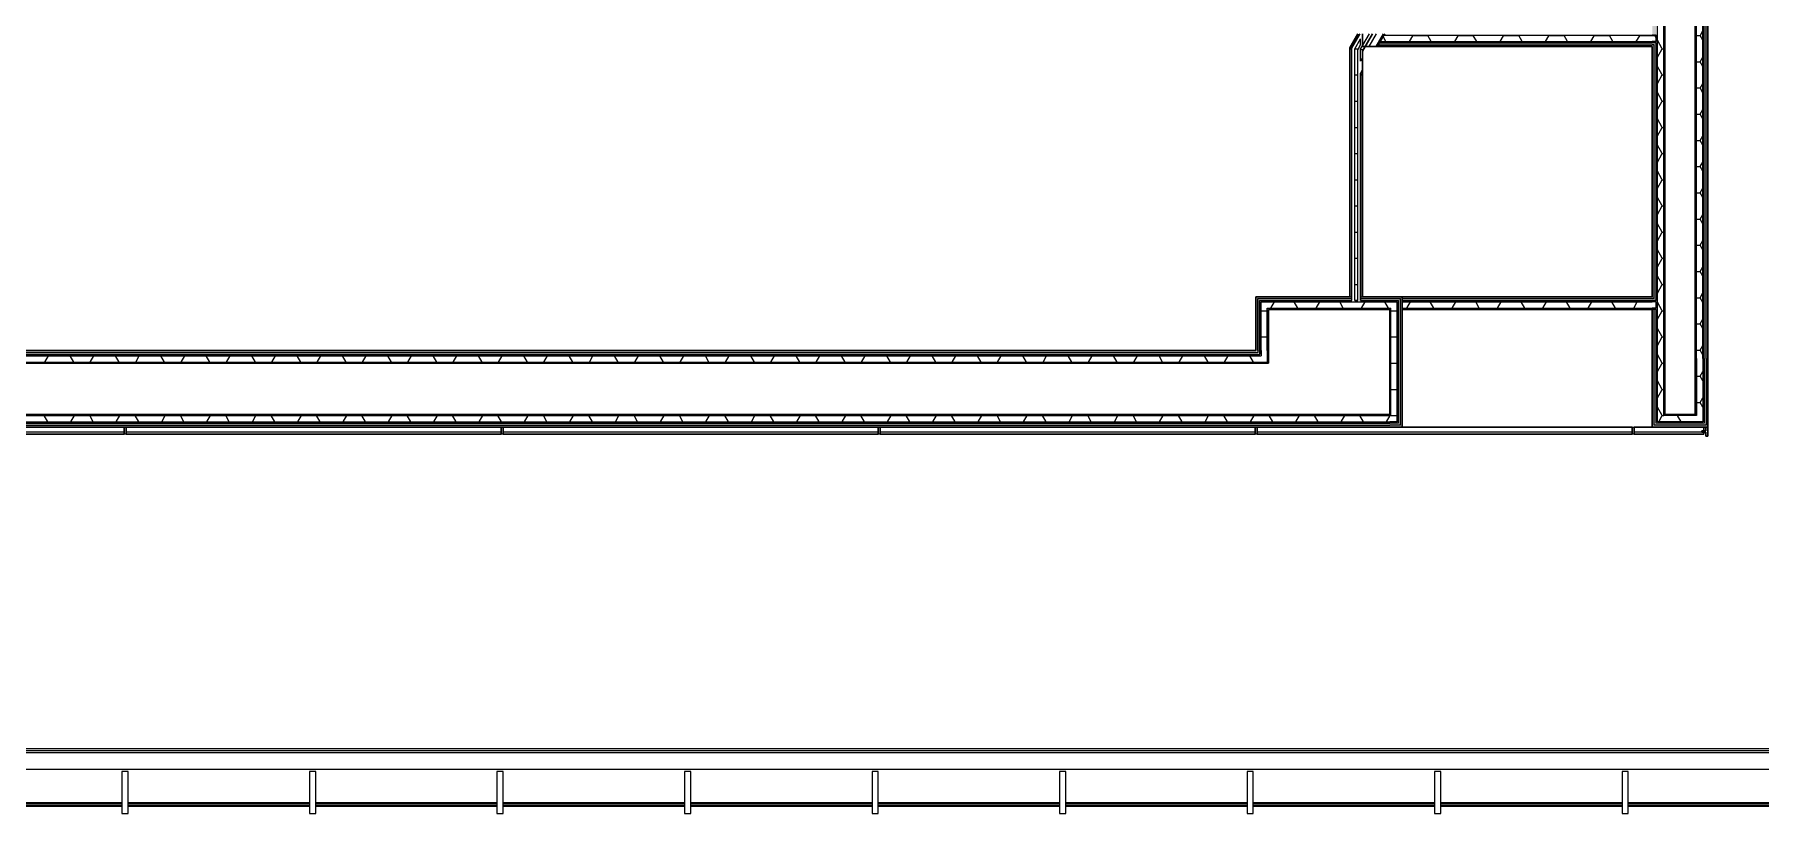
# Model space of a CAD drawing. Header units: millimetres. Extents: x 155920 to 295199, y -4084 to 97293.
# Drawn here: x 208827 to 222633, y 12017 to 18245 of the extents above; entities that cross this region are included whole.
import ezdxf

# ---------------------------------------------------------------- set-up
doc = ezdxf.new("R2010")
doc.units = ezdxf.units.MM
doc.header["$MEASUREMENT"] = 0
for name, color, linetype, lineweight in [('A-GENM', 8, 'CONTINUOUS', 9), ('A-GLAZ-CURT', 7, 'CONTINUOUS', 9), ('A-GLAZ-CWMG', 7, 'CONTINUOUS', 9), ('A-WALL', 7, 'CONTINUOUS', 9), ('A-WALL-PATT', 7, 'CONTINUOUS', 25), ('I-WALL', 7, 'CONTINUOUS', 9)]:
    doc.layers.add(name, color=color, linetype=linetype, lineweight=lineweight)

msp = doc.modelspace()

# ---------------------------------------------------------------- hatches: boundary and pattern name
at = {"layer": 'A-GLAZ-CURT'}
h = msp.add_hatch(color=256, dxfattribs=at)
h.paths.add_polyline_path([(208076, 12075), (209526, 12075), (209526, 12081), (208076, 12081)], flags=0)
h.paths.add_polyline_path([(208076, 12097), (209526, 12097), (209526, 12103), (208076, 12103)], flags=0)
h = msp.add_hatch(color=256, dxfattribs=at)
h.paths.add_polyline_path([(209576, 12075), (211026, 12075), (211026, 12081), (209576, 12081)], flags=0)
h.paths.add_polyline_path([(209576, 12097), (211026, 12097), (211026, 12103), (209576, 12103)], flags=0)
h = msp.add_hatch(color=256, dxfattribs=at)
h.paths.add_polyline_path([(211076, 12075), (212526, 12075), (212526, 12081), (211076, 12081)], flags=0)
h.paths.add_polyline_path([(211076, 12097), (212526, 12097), (212526, 12103), (211076, 12103)], flags=0)
h = msp.add_hatch(color=256, dxfattribs=at)
h.paths.add_polyline_path([(212576, 12075), (214026, 12075), (214026, 12081), (212576, 12081)], flags=0)
h.paths.add_polyline_path([(212576, 12097), (214026, 12097), (214026, 12103), (212576, 12103)], flags=0)
h = msp.add_hatch(color=256, dxfattribs=at)
h.paths.add_polyline_path([(214076, 12075), (215526, 12075), (215526, 12081), (214076, 12081)], flags=0)
h.paths.add_polyline_path([(214076, 12097), (215526, 12097), (215526, 12103), (214076, 12103)], flags=0)
h = msp.add_hatch(color=256, dxfattribs=at)
h.paths.add_polyline_path([(215576, 12075), (217026, 12075), (217026, 12081), (215576, 12081)], flags=0)
h.paths.add_polyline_path([(215576, 12097), (217026, 12097), (217026, 12103), (215576, 12103)], flags=0)
h = msp.add_hatch(color=256, dxfattribs=at)
h.paths.add_polyline_path([(217076, 12075), (218526, 12075), (218526, 12081), (217076, 12081)], flags=0)
h.paths.add_polyline_path([(217076, 12097), (218526, 12097), (218526, 12103), (217076, 12103)], flags=0)
h = msp.add_hatch(color=256, dxfattribs=at)
h.paths.add_polyline_path([(218576, 12075), (220026, 12075), (220026, 12081), (218576, 12081)], flags=0)
h.paths.add_polyline_path([(218576, 12097), (220026, 12097), (220026, 12103), (218576, 12103)], flags=0)
h = msp.add_hatch(color=256, dxfattribs=at)
h.paths.add_polyline_path([(220076, 12075), (221526, 12075), (221526, 12081), (220076, 12081)], flags=0)
h.paths.add_polyline_path([(220076, 12097), (221526, 12097), (221526, 12103), (220076, 12103)], flags=0)
h = msp.add_hatch(color=256, dxfattribs=at)
h.paths.add_polyline_path([(221576, 12075), (223026, 12075), (223026, 12081), (221576, 12081)], flags=0)
h.paths.add_polyline_path([(221576, 12097), (223026, 12097), (223026, 12103), (221576, 12103)], flags=0)
at = {"layer": 'A-WALL-PATT', "lineweight": 5}
for points in [[(222183, 15656), (222198, 15656), (222198, 22932), (222183, 22932), (222183, 16260)], [(222213, 15656), (222213, 22932), (222198, 22932), (222198, 15656)], [(219909, 18149), (221768, 18149), (221768, 18164), (219577, 18164), (219568, 18149), (219833, 18149)], [(219909, 18164), (221783, 18164), (221783, 18179), (219586, 18179), (219577, 18164), (219833, 18164)], [(219435, 16949), (219450, 16949), (219450, 17945), (219435, 17919)], [(219450, 16149), (219450, 16949), (219435, 16949), (219435, 16149)], [(218612, 15703), (218627, 15703), (218627, 16119), (218612, 16119), (218612, 15718)], [(219753, 15122), (219753, 16134), (219738, 16134), (219738, 15122)], [(219768, 15107), (219768, 16149), (219753, 16149), (219753, 15107)], [(221768, 16119), (221783, 16119), (221783, 16134), (219768, 16134), (219768, 16119), (221627, 16119)], [(218338, 15688), (218627, 15688), (218627, 15703), (203282, 15703), (203282, 15688), (217740, 15688)], [(222183, 15137), (222198, 15137), (222198, 15656), (222183, 15656), (222183, 15138)], [(202096, 15107), (219753, 15107), (219753, 15122), (202096, 15122)], [(217740, 15122), (219738, 15122), (219737, 15137), (202111, 15137), (202111, 15122), (212956, 15122)], [(222198, 15122), (222198, 15137), (221783, 15137), (221783, 15122), (221926, 15122)]]:
    msp.add_hatch(color=256, dxfattribs=at).paths.add_polyline_path(points, flags=0)
at = {"layer": 'A-WALL-PATT', "lineweight": 9}
h = msp.add_hatch(color=256, dxfattribs=at)
h.paths.add_polyline_path([(221768, 15122), (221783, 15122), (221783, 16048), (221768, 16048), (221768, 15159)], flags=0)
h.paths.add_polyline_path([(221768, 16134), (221783, 16134), (221783, 18164), (221768, 18164), (221768, 16149)], flags=0)
h.paths.add_polyline_path([(221768, 18250), (221783, 18250), (221783, 21985), (221768, 21959), (221768, 18904)], flags=0)
at = {"layer": 'A-WALL-PATT', "lineweight": 5}
h = msp.add_hatch(color=256, dxfattribs=at)
h.paths.add_polyline_path([(221783, 15137), (221798, 15138), (221798, 16048), (221783, 16048), (221783, 15159)], flags=0)
h.paths.add_polyline_path([(221783, 16119), (221798, 16119), (221798, 18179), (221783, 18179), (221783, 16134)], flags=0)
h.paths.add_polyline_path([(221798, 18250), (221798, 22011), (221783, 21985), (221783, 18250)], flags=0)
at = {"layer": 'A-WALL-PATT', "lineweight": 9}
for points in [[(219348, 18110), (219429, 18250), (219412, 18250), (219348, 18140)], [(219348, 16949), (219363, 16949), (219363, 18136), (219348, 18110), (219348, 17936)], [(219363, 16149), (219363, 16949), (219348, 16949), (219348, 16149)], [(218612, 15718), (218612, 16134), (218597, 16134), (218597, 15718)], [(221768, 16134), (221768, 16149), (219768, 16149), (219768, 16134), (221627, 16134)], [(218338, 15703), (218612, 15703), (218612, 15718), (203297, 15718), (203297, 15703), (217740, 15703)], [(222198, 15122), (222213, 15122), (222213, 15656), (222198, 15656), (222198, 15137)], [(221768, 15107), (222213, 15107), (222213, 15122), (221768, 15122)]]:
    msp.add_hatch(color=256, dxfattribs=at).paths.add_polyline_path(points, flags=0)
h = msp.add_hatch(color=256, dxfattribs=at)
h.paths.add_polyline_path([(219235, 16134), (219363, 16134), (219363, 16149), (218597, 16149), (218597, 16134), (218936, 16134)], flags=0)
h.paths.add_polyline_path([(219435, 16134), (219753, 16134), (219753, 16149), (219435, 16149)], flags=0)
at = {"layer": 'A-WALL-PATT', "lineweight": 5}
h = msp.add_hatch(color=256, dxfattribs=at)
h.paths.add_polyline_path([(219737, 16119), (219738, 16119), (219738, 16134), (219435, 16134), (219435, 16119), (219683, 16119)], flags=0)
h.paths.add_polyline_path([(219363, 16119), (219363, 16134), (218612, 16134), (218612, 16119), (219235, 16119)], flags=0)

# ---------------------------------------------------------------- linework, layer by layer
at = {"layer": 'A-GENM'}
for p, q in [((230793, 12533), (156861, 12533)), ((230793, 12518), (156861, 12518)), ((230793, 12518), (156861, 12518)), ((230793, 12503), (156861, 12503)), ((230344, 12370), (157283, 12370))]:
    msp.add_line(p, q, dxfattribs=at)
at = {"layer": 'A-GLAZ-CURT', "lineweight": 30}
for p, q in [((209526, 12103), (208076, 12103)), ((208076, 12097), (209526, 12097)), ((209526, 12081), (208076, 12081)), ((208076, 12075), (209526, 12075)), ((209526, 12097), (209526, 12103)), ((209526, 12075), (209526, 12081)), ((211026, 12103), (209576, 12103)), ((209576, 12103), (209576, 12097)), ((209576, 12097), (211026, 12097)), ((211026, 12081), (209576, 12081)), ((209576, 12081), (209576, 12075)), ((209576, 12075), (211026, 12075)), ((211026, 12097), (211026, 12103)), ((211026, 12075), (211026, 12081)), ((212526, 12103), (211076, 12103)), ((211076, 12103), (211076, 12097)), ((211076, 12097), (212526, 12097)), ((212526, 12081), (211076, 12081)), ((211076, 12081), (211076, 12075)), ((211076, 12075), (212526, 12075)), ((212526, 12097), (212526, 12103)), ((212526, 12075), (212526, 12081)), ((214026, 12103), (212576, 12103)), ((212576, 12103), (212576, 12097)), ((212576, 12097), (214026, 12097)), ((214026, 12081), (212576, 12081)), ((212576, 12081), (212576, 12075)), ((212576, 12075), (214026, 12075)), ((214026, 12097), (214026, 12103)), ((214026, 12075), (214026, 12081)), ((215526, 12103), (214076, 12103)), ((214076, 12103), (214076, 12097)), ((214076, 12097), (215526, 12097)), ((215526, 12081), (214076, 12081)), ((214076, 12081), (214076, 12075)), ((214076, 12075), (215526, 12075)), ((215526, 12097), (215526, 12103)), ((215526, 12075), (215526, 12081)), ((217026, 12103), (215576, 12103)), ((215576, 12103), (215576, 12097)), ((215576, 12097), (217026, 12097)), ((217026, 12081), (215576, 12081)), ((215576, 12081), (215576, 12075)), ((215576, 12075), (217026, 12075)), ((217026, 12097), (217026, 12103)), ((217026, 12075), (217026, 12081)), ((218526, 12103), (217076, 12103)), ((217076, 12103), (217076, 12097)), ((217076, 12097), (218526, 12097)), ((218526, 12081), (217076, 12081)), ((217076, 12081), (217076, 12075)), ((217076, 12075), (218526, 12075)), ((218526, 12097), (218526, 12103)), ((218526, 12075), (218526, 12081)), ((220026, 12103), (218576, 12103)), ((218576, 12103), (218576, 12097)), ((218576, 12097), (220026, 12097)), ((220026, 12081), (218576, 12081)), ((218576, 12081), (218576, 12075)), ((218576, 12075), (220026, 12075)), ((220026, 12097), (220026, 12103)), ((220026, 12075), (220026, 12081)), ((221526, 12103), (220076, 12103)), ((220076, 12103), (220076, 12097)), ((220076, 12097), (221526, 12097)), ((221526, 12081), (220076, 12081)), ((220076, 12081), (220076, 12075)), ((220076, 12075), (221526, 12075)), ((221526, 12097), (221526, 12103)), ((221526, 12075), (221526, 12081)), ((223026, 12103), (221576, 12103)), ((221576, 12103), (221576, 12097)), ((221576, 12097), (223026, 12097)), ((223026, 12081), (221576, 12081)), ((221576, 12081), (221576, 12075)), ((221576, 12075), (223026, 12075))]:
    msp.add_line(p, q, dxfattribs=at)
at = {"layer": 'A-GLAZ-CWMG', "lineweight": 20, "extrusion": (0, 0, -1)}
for p, q in [((209576, 12352), (209526, 12352)), ((209526, 12352), (209526, 12017)), ((209576, 12017), (209576, 12352)), ((211076, 12352), (211026, 12352)), ((211026, 12352), (211026, 12017)), ((211076, 12017), (211076, 12352)), ((212576, 12352), (212526, 12352)), ((212526, 12352), (212526, 12017)), ((212576, 12017), (212576, 12352)), ((214076, 12352), (214026, 12352)), ((214026, 12352), (214026, 12017)), ((214076, 12017), (214076, 12352)), ((215576, 12352), (215526, 12352)), ((215526, 12352), (215526, 12017)), ((215576, 12017), (215576, 12352)), ((217076, 12352), (217026, 12352)), ((217026, 12352), (217026, 12017)), ((217076, 12017), (217076, 12352)), ((218576, 12352), (218526, 12352)), ((218526, 12352), (218526, 12017)), ((218576, 12017), (218576, 12352)), ((220076, 12352), (220026, 12352)), ((220026, 12352), (220026, 12017)), ((220076, 12017), (220076, 12352)), ((221576, 12352), (221526, 12352)), ((221526, 12352), (221526, 12017)), ((221576, 12017), (221576, 12352)), ((209526, 12017), (209576, 12017)), ((211026, 12017), (211076, 12017)), ((212526, 12017), (212576, 12017)), ((214026, 12017), (214076, 12017)), ((215526, 12017), (215576, 12017)), ((217026, 12017), (217076, 12017)), ((218526, 12017), (218576, 12017)), ((220026, 12017), (220076, 12017)), ((221526, 12017), (221576, 12017))]:
    msp.add_line(p, q, dxfattribs=at)
at = {"layer": 'A-WALL'}
for p, q in [((222122, 15656), (222122, 22932)), ((222172, 15656), (222172, 22932)), ((222182, 15656), (222182, 22932)), ((222183, 15656), (222183, 22932)), ((222198, 15656), (222198, 22932)), ((221859, 15208), (221859, 22117)), ((221809, 15208), (221809, 22030)), ((219363, 18136), (219429, 18250)), ((219364, 18136), (219430, 18250)), ((219502, 18250), (219450, 18161)), ((219502, 18250), (219450, 18161)), ((219560, 18250), (219501, 18149)), ((219615, 18250), (219557, 18149)), ((219621, 18240), (219592, 18190)), ((219627, 18250), (219621, 18240)), ((219621, 18240), (219909, 18240)), ((219909, 18240), (219924, 18240)), ((219924, 18240), (221768, 18240)), ((221799, 18240), (221768, 18240)), ((221799, 18240), (221799, 18190)), ((221799, 18190), (221799, 18240)), ((219363, 18134), (219363, 18136)), ((219363, 17962), (219363, 18134)), ((219364, 18091), (219364, 18136)), ((219364, 17964), (219364, 18091)), ((219387, 18130), (219434, 18212)), ((219387, 18080), (219387, 18130)), ((219412, 18123), (219434, 18162)), ((219412, 18078), (219412, 18123)), ((219434, 18162), (219434, 18212)), ((219450, 18161), (219434, 18133)), ((219434, 18117), (219434, 18133)), ((219434, 18115), (219434, 18117)), ((219434, 18115), (219434, 18117)), ((219434, 18085), (219434, 18115)), ((219434, 18085), (219434, 18115)), ((219577, 18164), (219568, 18149)), ((219586, 18179), (219577, 18164)), ((219577, 18164), (219909, 18164)), ((219592, 18190), (219586, 18180)), ((219586, 18180), (219909, 18180)), ((219586, 18180), (219586, 18179)), ((219586, 18179), (219909, 18179)), ((219592, 18190), (219909, 18190)), ((219909, 18190), (219924, 18190)), ((219909, 18180), (219924, 18180)), ((219909, 18179), (219924, 18179)), ((219909, 18164), (219924, 18164)), ((219924, 18190), (221768, 18190)), ((219924, 18180), (221768, 18180)), ((219924, 18179), (221768, 18179)), ((219924, 18164), (221768, 18164)), ((221799, 18190), (221768, 18190)), ((221798, 18180), (221768, 18180)), ((221783, 18179), (221768, 18179)), ((221783, 18164), (221768, 18164)), ((221798, 18179), (221783, 18179)), ((221783, 16134), (221783, 18164)), ((221799, 18180), (221798, 18180)), ((221798, 16119), (221798, 18179)), ((221799, 16118), (221799, 18180)), ((219363, 16949), (219363, 17962)), ((219364, 16949), (219364, 17964)), ((219387, 18003), (219387, 18080)), ((219387, 16949), (219387, 18003)), ((219412, 18046), (219412, 18078)), ((219412, 16949), (219412, 18046)), ((219434, 18033), (219434, 18085)), ((219434, 18033), (219434, 18085)), ((219450, 18061), (219434, 18033)), ((219450, 17965), (219434, 17937)), ((219434, 17917), (219434, 17937)), ((219434, 17917), (219434, 17937)), ((219435, 17919), (219434, 17917)), ((219434, 16949), (219434, 17917)), ((219450, 17945), (219435, 17919)), ((219435, 16949), (219435, 17919)), ((219363, 16149), (219363, 16949)), ((219364, 16149), (219364, 16949)), ((219387, 16149), (219387, 16949)), ((219412, 16149), (219412, 16949)), ((219434, 16149), (219434, 16949)), ((219435, 16149), (219435, 16949)), ((218612, 16134), (219363, 16134)), ((218612, 16119), (218612, 16134)), ((218612, 16048), (218612, 16119)), ((218612, 15718), (218612, 16048)), ((218627, 16119), (219363, 16119)), ((218627, 16118), (218627, 16119)), ((218627, 16048), (218627, 16118)), ((218627, 15718), (218627, 16048)), ((218628, 16118), (219364, 16118)), ((218628, 16108), (218628, 16118)), ((218628, 16048), (218628, 16108)), ((218628, 15718), (218628, 16048)), ((218638, 16108), (219667, 16108)), ((218638, 16058), (218638, 16108)), ((218638, 16048), (218638, 16058)), ((218638, 15718), (218638, 16048)), ((218688, 16058), (219667, 16058)), ((218688, 16048), (218688, 16058)), ((218688, 15718), (218688, 16048)), ((219348, 16149), (219363, 16149)), ((219363, 16134), (219363, 16149)), ((219363, 16119), (219363, 16134)), ((219364, 16119), (219364, 16149)), ((219364, 16118), (219364, 16119)), ((219387, 16118), (219387, 16149)), ((219387, 16118), (219412, 16118)), ((219412, 16118), (219387, 16118)), ((219412, 16118), (219412, 16149)), ((219434, 16119), (219434, 16149)), ((219434, 16118), (219434, 16119)), ((219434, 16118), (219667, 16118)), ((219435, 16149), (219450, 16149)), ((219435, 16134), (219435, 16149)), ((219435, 16134), (219667, 16134)), ((219435, 16119), (219435, 16134)), ((219435, 16119), (219667, 16119)), ((219667, 16134), (219738, 16134)), ((219667, 16119), (219737, 16119)), ((219667, 16118), (219727, 16118)), ((219667, 16108), (219677, 16108)), ((219667, 16058), (219677, 16058)), ((219677, 16108), (219727, 16108)), ((219677, 15198), (219677, 16058)), ((219727, 16118), (219737, 16118)), ((219727, 15148), (219727, 16108)), ((219737, 16119), (219738, 16119)), ((219737, 15138), (219737, 16118)), ((219738, 16134), (219753, 16134)), ((219738, 15137), (219738, 16119)), ((219753, 15122), (219753, 16134)), ((219768, 16134), (221768, 16134)), ((219768, 16119), (221768, 16119)), ((219768, 16118), (221768, 16118)), ((219768, 16108), (221768, 16108)), ((219768, 16058), (221768, 16058)), ((221783, 16134), (221768, 16134)), ((221783, 16119), (221768, 16119)), ((221798, 16118), (221768, 16118)), ((221799, 16108), (221768, 16108)), ((221799, 16058), (221768, 16058)), ((221783, 16048), (221768, 16048)), ((221798, 16119), (221783, 16119)), ((221798, 16048), (221783, 16048)), ((221783, 15208), (221783, 16048)), ((221799, 16118), (221798, 16118)), ((221799, 16048), (221798, 16048)), ((221798, 15208), (221798, 16048)), ((221799, 16108), (221799, 16058)), ((221799, 16058), (221799, 16108)), ((221799, 15208), (221799, 16048)), ((203297, 15703), (218612, 15703)), ((203297, 15688), (218627, 15688)), ((203297, 15687), (218628, 15687)), ((203297, 15677), (218638, 15677)), ((203297, 15627), (218688, 15627)), ((218612, 15718), (218612, 15703)), ((218627, 15718), (218627, 15703)), ((218627, 15703), (218627, 15688)), ((218628, 15718), (218628, 15688)), ((218628, 15688), (218628, 15687)), ((218638, 15718), (218638, 15687)), ((218638, 15687), (218638, 15677)), ((218688, 15718), (218688, 15677)), ((218688, 15677), (218688, 15627)), ((222122, 15656), (222122, 15208)), ((222172, 15656), (222172, 15208)), ((222182, 15656), (222182, 15208)), ((222183, 15656), (222183, 15208)), ((222198, 15656), (222198, 15208)), ((202187, 15198), (219667, 15198)), ((219677, 15198), (219667, 15198)), ((221783, 15137), (221783, 15208)), ((221798, 15138), (221798, 15208)), ((221799, 15148), (221799, 15208)), ((221809, 15198), (221809, 15208)), ((221809, 15148), (221809, 15198)), ((221859, 15198), (221859, 15208)), ((222122, 15198), (221859, 15198)), ((222122, 15208), (222122, 15198)), ((222172, 15208), (222172, 15198)), ((222172, 15198), (222172, 15148)), ((222182, 15208), (222182, 15148)), ((222183, 15208), (222183, 15138)), ((222198, 15208), (222198, 15137)), ((202111, 15122), (219667, 15122)), ((202126, 15137), (219667, 15137)), ((202127, 15138), (219667, 15138)), ((202137, 15148), (219667, 15148)), ((209543, 15067), (206543, 15067)), ((212559, 15067), (209559, 15067)), ((215575, 15067), (212575, 15067)), ((218591, 15067), (215591, 15067)), ((221607, 15067), (218607, 15067)), ((219677, 15148), (219667, 15148)), ((219727, 15138), (219667, 15138)), ((219737, 15137), (219667, 15137)), ((219738, 15122), (219667, 15122)), ((219727, 15148), (219677, 15148)), ((219737, 15138), (219727, 15138)), ((219738, 15137), (219737, 15137)), ((219753, 15122), (219738, 15122)), ((222181, 15067), (221623, 15067)), ((221783, 15122), (221783, 15137)), ((222198, 15122), (221783, 15122)), ((221798, 15137), (221798, 15138)), ((222183, 15137), (221798, 15137)), ((221799, 15138), (221799, 15148)), ((222182, 15138), (221799, 15138)), ((222172, 15148), (221809, 15148)), ((222182, 15148), (222182, 15138)), ((222183, 15138), (222183, 15137)), ((222198, 15137), (222198, 15122))]:
    msp.add_line(p, q, dxfattribs=at)
at = {"layer": 'A-WALL', "lineweight": 30}
for p, q in [((222197, 15077), (222165, 15077)), ((222165, 15077), (222165, 15067)), ((222165, 15067), (222197, 15067)), ((222213, 15105), (222197, 15105)), ((222197, 15105), (222197, 15077)), ((222197, 15067), (222197, 15035)), ((222213, 15035), (222213, 15105)), ((222197, 15035), (222213, 15035))]:
    msp.add_line(p, q, dxfattribs=at)
at = {"layer": 'A-WALL-PATT', "linetype": 'Continuous', "lineweight": 9}
for p, q in [((219637, 18190), (219615, 18229)), ((219826, 18190), (219852, 18236)), ((219852, 18237), (219850, 18240)), ((219852, 18237), (219973, 18237)), ((219852, 18236), (219852, 18236)), ((219852, 18236), (219852, 18236)), ((219973, 18236), (219975, 18240)), ((220000, 18190), (219973, 18237)), ((220189, 18190), (220215, 18236)), ((220215, 18237), (220213, 18240)), ((220215, 18237), (220336, 18237)), ((220215, 18236), (220215, 18236)), ((220215, 18236), (220215, 18236)), ((220336, 18236), (220338, 18240)), ((220363, 18190), (220336, 18237)), ((220551, 18190), (220578, 18236)), ((220578, 18237), (220576, 18240)), ((220578, 18237), (220699, 18237)), ((220578, 18236), (220578, 18236)), ((220578, 18236), (220578, 18236)), ((220699, 18236), (220701, 18240)), ((220726, 18190), (220699, 18237)), ((220914, 18190), (220941, 18236)), ((220941, 18237), (220939, 18240)), ((220941, 18237), (221062, 18237)), ((220941, 18236), (220941, 18236)), ((220941, 18236), (220941, 18236)), ((221062, 18236), (221064, 18240)), ((221089, 18190), (221062, 18237)), ((221277, 18190), (221304, 18236)), ((221304, 18237), (221302, 18240)), ((221304, 18237), (221425, 18237)), ((221304, 18236), (221304, 18236)), ((221304, 18236), (221304, 18236)), ((221425, 18236), (221427, 18240)), ((221452, 18190), (221425, 18237)), ((221640, 18190), (221667, 18236)), ((221667, 18237), (221665, 18240)), ((221667, 18237), (221788, 18237)), ((221667, 18236), (221667, 18236)), ((221667, 18236), (221667, 18236)), ((221788, 18236), (221790, 18240)), ((221799, 18217), (221788, 18237)), ((222122, 18237), (222151, 18237)), ((222151, 18236), (222172, 18274)), ((222172, 18199), (222151, 18237)), ((219388, 18132), (219417, 18132)), ((219434, 18127), (219459, 18127)), ((221848, 18132), (221809, 18200)), ((221809, 18064), (221848, 18132)), ((221848, 18132), (221859, 18132)), ((221848, 18132), (221848, 18132)), ((221848, 18132), (221848, 18132)), ((221848, 17922), (221809, 17990)), ((222122, 18027), (222151, 18027)), ((222151, 18027), (222172, 18064)), ((222172, 17990), (222151, 18027)), ((219387, 17922), (219412, 17922)), ((221809, 17854), (221848, 17922)), ((221848, 17922), (221859, 17922)), ((221848, 17922), (221848, 17922)), ((221848, 17922), (221848, 17922)), ((222122, 17818), (222151, 17818)), ((222151, 17817), (222172, 17855)), ((222172, 17780), (222151, 17818)), ((219387, 17713), (219412, 17713)), ((221848, 17713), (221809, 17781)), ((221809, 17645), (221848, 17713)), ((221848, 17713), (221859, 17713)), ((221848, 17713), (221848, 17713)), ((221848, 17713), (221848, 17713)), ((221848, 17503), (221809, 17571)), ((222122, 17608), (222151, 17608)), ((222151, 17608), (222172, 17645)), ((222172, 17571), (222151, 17608)), ((219387, 17503), (219412, 17503)), ((221809, 17435), (221848, 17503)), ((221848, 17503), (221859, 17503)), ((221848, 17503), (221848, 17503)), ((221848, 17503), (221848, 17503)), ((222122, 17398), (222151, 17398)), ((222151, 17398), (222172, 17436)), ((222172, 17361), (222151, 17398)), ((219387, 17294), (219412, 17294)), ((221848, 17294), (221809, 17362)), ((221809, 17226), (221848, 17294)), ((221848, 17294), (221859, 17294)), ((221848, 17294), (221848, 17294)), ((221848, 17294), (221848, 17294)), ((221848, 17084), (221809, 17152)), ((222122, 17189), (222151, 17189)), ((222151, 17189), (222172, 17226)), ((222172, 17152), (222151, 17189)), ((219387, 17084), (219412, 17084)), ((221809, 17016), (221848, 17084)), ((221848, 17084), (221859, 17084)), ((221848, 17084), (221848, 17084)), ((221848, 17084), (221848, 17084)), ((222151, 16979), (222172, 17017)), ((219387, 16875), (219412, 16875)), ((221848, 16875), (221809, 16943)), ((221809, 16807), (221848, 16875)), ((221848, 16875), (221859, 16875)), ((221848, 16875), (221848, 16875)), ((221848, 16875), (221848, 16875)), ((222122, 16979), (222151, 16979)), ((222172, 16942), (222151, 16979)), ((221848, 16665), (221809, 16733)), ((222122, 16770), (222151, 16770)), ((222151, 16770), (222172, 16807)), ((222172, 16733), (222151, 16770)), ((219387, 16665), (219412, 16665)), ((221809, 16597), (221848, 16665)), ((221848, 16665), (221859, 16665)), ((221848, 16665), (221848, 16665)), ((221848, 16665), (221848, 16665)), ((222151, 16560), (222172, 16598)), ((219387, 16456), (219412, 16456)), ((221848, 16456), (221809, 16524)), ((221809, 16388), (221848, 16455)), ((221848, 16456), (221859, 16456)), ((221848, 16455), (221848, 16455)), ((221848, 16455), (221848, 16455)), ((222122, 16560), (222151, 16560)), ((222172, 16523), (222151, 16560)), ((221848, 16246), (221809, 16314)), ((222122, 16351), (222151, 16351)), ((222151, 16351), (222172, 16388)), ((222172, 16314), (222151, 16351)), ((219387, 16246), (219412, 16246)), ((221809, 16178), (221848, 16246)), ((221848, 16246), (221859, 16246)), ((221848, 16246), (221848, 16246)), ((221848, 16246), (221848, 16246)), ((222151, 16141), (222172, 16179)), ((218638, 16037), (218688, 16037)), ((218716, 16058), (218745, 16108)), ((218933, 16058), (218904, 16108)), ((219079, 16058), (219107, 16108)), ((219295, 16058), (219267, 16108)), ((219442, 16058), (219470, 16108)), ((219658, 16058), (219629, 16108)), ((219677, 16037), (219727, 16037)), ((219804, 16058), (219833, 16108)), ((220021, 16058), (219992, 16108)), ((220167, 16058), (220196, 16108)), ((220384, 16058), (220355, 16108)), ((220530, 16058), (220559, 16108)), ((220747, 16058), (220718, 16108)), ((220893, 16058), (220922, 16108)), ((221110, 16058), (221081, 16108)), ((221256, 16058), (221285, 16108)), ((221473, 16058), (221444, 16108)), ((221619, 16058), (221648, 16108)), ((221848, 16037), (221809, 16105)), ((221809, 15969), (221848, 16036)), ((221848, 16037), (221859, 16037)), ((221848, 16036), (221848, 16036)), ((221848, 16036), (221848, 16036)), ((222122, 16141), (222151, 16141)), ((222172, 16104), (222151, 16141)), ((221848, 15827), (221809, 15895)), ((222122, 15932), (222151, 15932)), ((222151, 15932), (222172, 15969)), ((222172, 15895), (222151, 15932)), ((218638, 15827), (218688, 15827)), ((219677, 15827), (219727, 15827)), ((221809, 15759), (221848, 15827)), ((221848, 15827), (221859, 15827)), ((221848, 15827), (221848, 15827)), ((221848, 15827), (221848, 15827)), ((222151, 15722), (222172, 15760)), ((208910, 15627), (208939, 15677)), ((209141, 15627), (209112, 15677)), ((209273, 15627), (209302, 15677)), ((209504, 15627), (209475, 15677)), ((209636, 15627), (209665, 15677)), ((209867, 15627), (209838, 15677)), ((209999, 15627), (210028, 15677)), ((210230, 15627), (210201, 15677)), ((210362, 15627), (210391, 15677)), ((210593, 15627), (210564, 15677)), ((210725, 15627), (210754, 15677)), ((210956, 15627), (210927, 15677)), ((211088, 15627), (211116, 15677)), ((211319, 15627), (211290, 15677)), ((211450, 15627), (211479, 15677)), ((211682, 15627), (211653, 15677)), ((211813, 15627), (211842, 15677)), ((212045, 15627), (212016, 15677)), ((212176, 15627), (212205, 15677)), ((212407, 15627), (212379, 15677)), ((212539, 15627), (212568, 15677)), ((212770, 15627), (212741, 15677)), ((212902, 15627), (212931, 15677)), ((213133, 15627), (213104, 15677)), ((213265, 15627), (213294, 15677)), ((213496, 15627), (213467, 15677)), ((213628, 15627), (213657, 15677)), ((213859, 15627), (213830, 15677)), ((213991, 15627), (214020, 15677)), ((214222, 15627), (214193, 15677)), ((214354, 15627), (214383, 15677)), ((214585, 15627), (214556, 15677)), ((214717, 15627), (214745, 15677)), ((214948, 15627), (214919, 15677)), ((215079, 15627), (215108, 15677)), ((215311, 15627), (215282, 15677)), ((215442, 15627), (215471, 15677)), ((215674, 15627), (215645, 15677)), ((215805, 15627), (215834, 15677)), ((216036, 15627), (216008, 15677)), ((216168, 15627), (216197, 15677)), ((216399, 15627), (216371, 15677)), ((216531, 15627), (216560, 15677)), ((216762, 15627), (216733, 15677)), ((216894, 15627), (216923, 15677)), ((217125, 15627), (217096, 15677)), ((217257, 15627), (217286, 15677)), ((217488, 15627), (217459, 15677)), ((217620, 15627), (217649, 15677)), ((217851, 15627), (217822, 15677)), ((217983, 15627), (218012, 15677)), ((218214, 15627), (218185, 15677)), ((218346, 15627), (218374, 15677)), ((218577, 15627), (218548, 15677)), ((219677, 15618), (219727, 15618)), ((221848, 15618), (221809, 15686)), ((221809, 15550), (221848, 15617)), ((221848, 15618), (221859, 15618)), ((221848, 15617), (221848, 15617)), ((221848, 15617), (221848, 15617)), ((222122, 15722), (222151, 15722)), ((222172, 15685), (222151, 15722)), ((221848, 15408), (221809, 15476)), ((222122, 15513), (222151, 15513)), ((222151, 15513), (222172, 15550)), ((222172, 15476), (222151, 15513)), ((219677, 15408), (219727, 15408)), ((221809, 15340), (221848, 15408)), ((221848, 15408), (221859, 15408)), ((221848, 15408), (221848, 15408)), ((221848, 15408), (221848, 15408)), ((222151, 15303), (222172, 15340)), ((208934, 15148), (208905, 15198)), ((209118, 15148), (209147, 15198)), ((209297, 15148), (209268, 15198)), ((209481, 15148), (209510, 15198)), ((209660, 15148), (209631, 15198)), ((209844, 15148), (209872, 15198)), ((210022, 15148), (209994, 15198)), ((210206, 15148), (210235, 15198)), ((210385, 15148), (210356, 15198)), ((210569, 15148), (210598, 15198)), ((210748, 15148), (210719, 15198)), ((210932, 15148), (210961, 15198)), ((211111, 15148), (211082, 15198)), ((211295, 15148), (211324, 15198)), ((211474, 15148), (211445, 15198)), ((211658, 15148), (211687, 15198)), ((211837, 15148), (211808, 15198)), ((212021, 15148), (212050, 15198)), ((212200, 15148), (212171, 15198)), ((212384, 15148), (212413, 15198)), ((212563, 15148), (212534, 15198)), ((212747, 15148), (212776, 15198)), ((212926, 15148), (212897, 15198)), ((213110, 15148), (213139, 15198)), ((213289, 15148), (213260, 15198)), ((213473, 15148), (213501, 15198)), ((213651, 15148), (213623, 15198)), ((213835, 15148), (213864, 15198)), ((214014, 15148), (213985, 15198)), ((214198, 15148), (214227, 15198)), ((214377, 15148), (214348, 15198)), ((214561, 15148), (214590, 15198)), ((214740, 15148), (214711, 15198)), ((214924, 15148), (214953, 15198)), ((215103, 15148), (215074, 15198)), ((215287, 15148), (215316, 15198)), ((215466, 15148), (215437, 15198)), ((215650, 15148), (215679, 15198)), ((215829, 15148), (215800, 15198)), ((216013, 15148), (216042, 15198)), ((216192, 15148), (216163, 15198)), ((216376, 15148), (216405, 15198)), ((216555, 15148), (216526, 15198)), ((216739, 15148), (216768, 15198)), ((216918, 15148), (216889, 15198)), ((217102, 15148), (217130, 15198)), ((217280, 15148), (217252, 15198)), ((217465, 15148), (217493, 15198)), ((217643, 15148), (217615, 15198)), ((217827, 15148), (217856, 15198)), ((218006, 15148), (217977, 15198)), ((218190, 15148), (218219, 15198)), ((218369, 15148), (218340, 15198)), ((218553, 15148), (218582, 15198)), ((218732, 15148), (218703, 15198)), ((218916, 15148), (218945, 15198)), ((219095, 15148), (219066, 15198)), ((219279, 15148), (219308, 15198)), ((219458, 15148), (219429, 15198)), ((219642, 15148), (219671, 15198)), ((219677, 15198), (219727, 15198)), ((221848, 15199), (221809, 15266)), ((221819, 15148), (221848, 15198)), ((221848, 15198), (221859, 15198)), ((221848, 15198), (221848, 15198)), ((221848, 15198), (221848, 15198)), ((221848, 15198), (221848, 15198)), ((221998, 15148), (221969, 15198)), ((222122, 15303), (222151, 15303)), ((222172, 15266), (222151, 15303))]:
    msp.add_line(p, q, dxfattribs=at)
at = {"layer": 'I-WALL', "lineweight": 30}
for p, q in [((222112, 22932), (222112, 15656)), ((222213, 15656), (222213, 22932)), ((221869, 15208), (221869, 22134)), ((219412, 18250), (219348, 18140)), ((219450, 18250), (219450, 18149)), ((219450, 18113), (219530, 18250)), ((219348, 18140), (219348, 18110)), ((219348, 18110), (219348, 17936)), ((219450, 18149), (221768, 18149)), ((219450, 16949), (219450, 18113)), ((221768, 18149), (221768, 16149)), ((219348, 17936), (219348, 16949)), ((219348, 16949), (219348, 16149)), ((219450, 16149), (219450, 16949)), ((219348, 16149), (218597, 16149)), ((218597, 16149), (218597, 16134)), ((218597, 16134), (218597, 16048)), ((218597, 16048), (218597, 15718)), ((218698, 16048), (219667, 16048)), ((218698, 15718), (218698, 16048)), ((219667, 16149), (219450, 16149)), ((219753, 16149), (219667, 16149)), ((219667, 16048), (219667, 15208)), ((219768, 16149), (219753, 16149)), ((219768, 15107), (219768, 16149)), ((221768, 16149), (219768, 16149)), ((219768, 16149), (219768, 16048)), ((219768, 16048), (221768, 16048)), ((221768, 16048), (221768, 15208)), ((218597, 15718), (203297, 15718)), ((203297, 15617), (218698, 15617)), ((218698, 15627), (218698, 15718)), ((218698, 15617), (218698, 15627)), ((222112, 15656), (222112, 15208)), ((222213, 15208), (222213, 15656)), ((219667, 15208), (202197, 15208)), ((221768, 15208), (221768, 15122)), ((222112, 15208), (221869, 15208)), ((222213, 15122), (222213, 15208)), ((202096, 15107), (219667, 15107)), ((209543, 15107), (206543, 15107)), ((206543, 15051), (209543, 15051)), ((209543, 15051), (209543, 15107)), ((212559, 15107), (209559, 15107)), ((209559, 15107), (209559, 15051)), ((209559, 15051), (212559, 15051)), ((212559, 15051), (212559, 15107)), ((215575, 15107), (212575, 15107)), ((212575, 15107), (212575, 15051)), ((212575, 15051), (215575, 15051)), ((215575, 15051), (215575, 15107)), ((218591, 15107), (215591, 15107)), ((215591, 15107), (215591, 15051)), ((215591, 15051), (218591, 15051)), ((218591, 15051), (218591, 15107)), ((221607, 15107), (218607, 15107)), ((218607, 15107), (218607, 15051)), ((218607, 15051), (221607, 15051)), ((219667, 15107), (219753, 15107)), ((219753, 15107), (219768, 15107)), ((221607, 15051), (221607, 15107)), ((222181, 15107), (221623, 15107)), ((221623, 15107), (221623, 15051)), ((221623, 15051), (222181, 15051)), ((221768, 15122), (221768, 15107)), ((221768, 15107), (222213, 15107)), ((222181, 15051), (222181, 15107)), ((222213, 15107), (222213, 15122))]:
    msp.add_line(p, q, dxfattribs=at)
at = {"layer": 'I-WALL'}
for p, q in [((219450, 18061), (219450, 18113)), ((219450, 17965), (219450, 18061)), ((219450, 17945), (219450, 17965)), ((209559, 15051), (209543, 15051)), ((212575, 15051), (212559, 15051)), ((215591, 15051), (215575, 15051)), ((218607, 15051), (218591, 15051)), ((221607, 15107), (221623, 15107)), ((221623, 15051), (221607, 15051))]:
    msp.add_line(p, q, dxfattribs=at)

doc.saveas('drawing.dxf')
